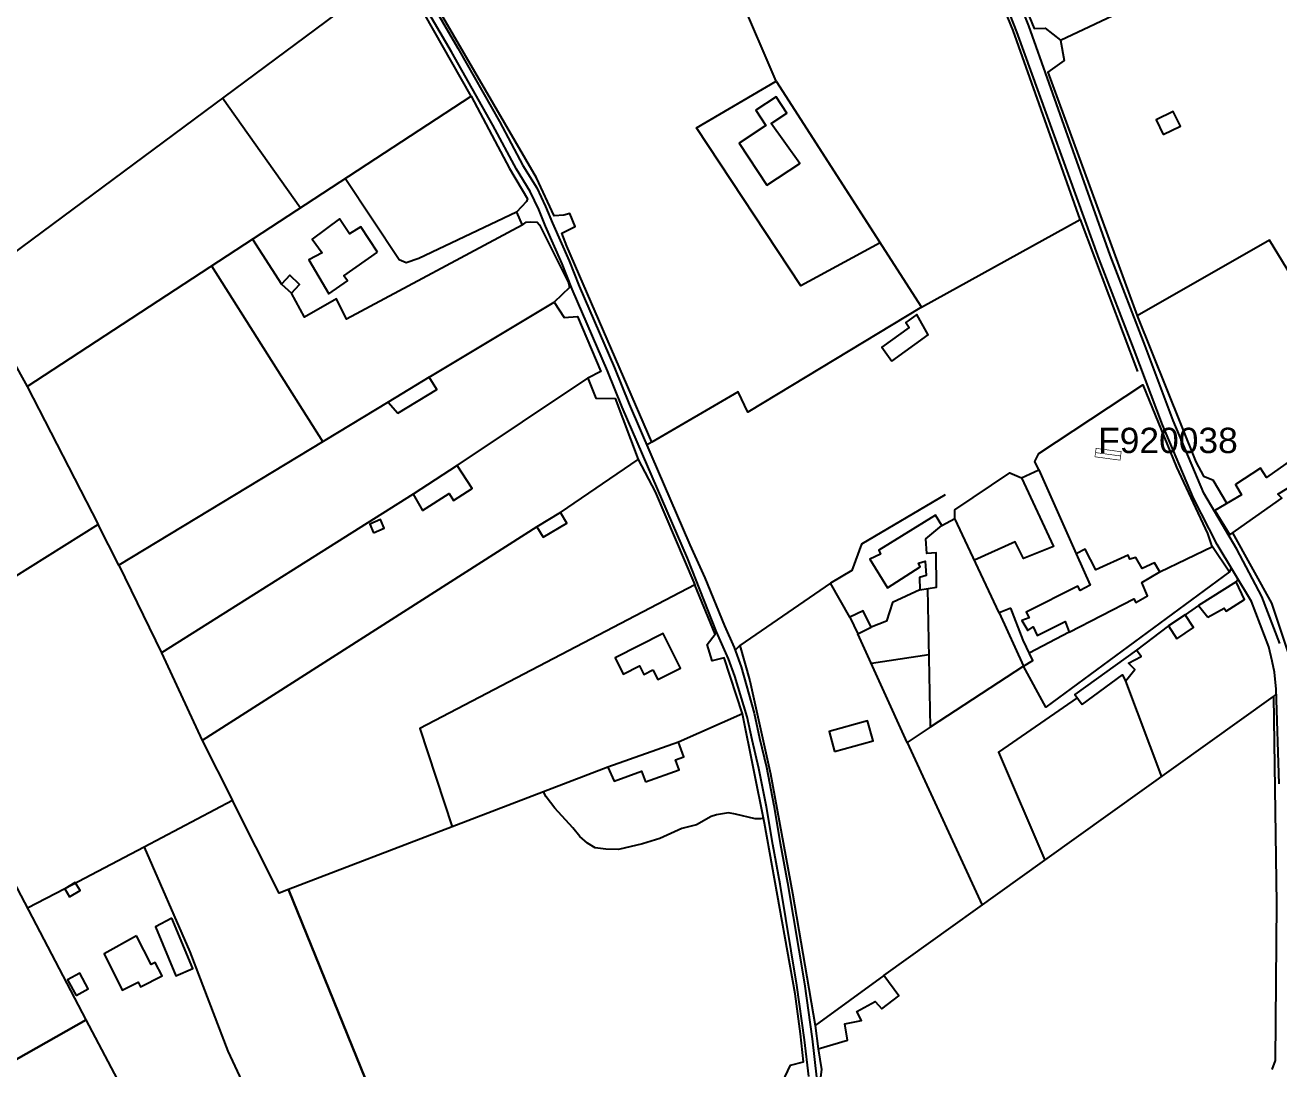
# Model space of a CAD drawing. Header units: millimetres. Extents: x 487814 to 495125, y 4392873 to 4398925.
# Drawn here: x 490867.5 to 491263.4, y 4395608.8 to 4395938.4 of the extents above; entities that cross this region are included whole.
import ezdxf
from ezdxf.enums import TextEntityAlignment as Align

# ---------------------------------------------------------------- set-up
doc = ezdxf.new("R2010")
doc.units = ezdxf.units.MM
for name, color, linetype in [('Cartografia_Base', 8, 'Continuous'), ('Portafusible_posicion', 100, 'Continuous'), ('Portafusible_rotulo', 100, 'Continuous')]:
    doc.layers.add(name, color=color, linetype=linetype)
doc.styles.get("Standard").update_dxf_attribs({"font": 'arial.ttf'})

# ---------------------------------------------------------------- blocks, each defined once
blk = doc.blocks.new('PORTAFUSIBLES')
at = {"color": 40, "flags": 128}
for points in [[(-1.001, -0.332, 0.05, 0.05, 0), (-1.001, 0.34, 0.05, 0.05, 0), (0.999, 0.34, 0.05, 0.05, 0), (0.999, -0.332, 0.05, 0.05, 0), (-1.001, -0.332, 0.05, 0.05, 0)], [(-0.997, 0.004, 0.05, 0.05, 0), (0.999, 0.004, 0.05, 0.05, 0)]]:
    blk.add_lwpolyline(points, format="xyseb", dxfattribs=at)

msp = doc.modelspace()

# ---------------------------------------------------------------- linework, layer by layer
at = {"layer": 'Cartografia_Base'}
for p, q in [((491104.66, 4395920.68, 122.28), (491089.63, 4395955.74, 123.83)), ((490929.78, 4395915.43, 120.52), (490954.39, 4395880.69, 120.03)), ((491200.62, 4395877, 121.86), (491218.74, 4395828.97, 121.94)), ((490939.29, 4395870.82, 120.01), (490948.44, 4395856.58, 119.66)), ((490926.28, 4395862.31, 119.62), (490961.5, 4395806.82, 118.48)), ((490995.07, 4395827.19, 120.42), (491034.52, 4395850.9, 120.34)), ((491003.95, 4395799.28, 118.86), (491045.21, 4395826.86, 119.81)), ((490868.08, 4395824.23, 120.34), (490890.54, 4395780.63, 119.5)), ((491065.35, 4395806.66, 119.2), (491063.75, 4395805.75, 119.18)), ((491036.54, 4395784.49, 119.13), (491061.09, 4395801.2, 119.55)), ((491187.64, 4395797.9, 120.42), (491199.42, 4395771.4, 120.38)), ((491156.93, 4395780.35, 121.49), (491161.11, 4395782.56, 120.99)), ((491175.07, 4395752.74, 121.45), (491161.11, 4395782.56, 120.99)), ((490890.54, 4395780.63, 119.5), (490826.63, 4395740.66, 120.61)), ((491029.03, 4395779.97, 117.8), (490923.34, 4395712.51, 119.13)), ((491225.83, 4395765.72, 121.14), (491242.49, 4395773.73, 120.76)), ((490897.11, 4395767.89, 119.7), (490910.5, 4395740.13, 119.17)), ((491248.34, 4395766.99, 119.77), (491247.8, 4395765.72, 119.7)), ((491127.94, 4395751.45, 120.65), (491121.8, 4395762.18, 120.23)), ((491250.54, 4395763.36, 120.28), (491249.88, 4395762.6, 119.77)), ((491152.45, 4395760.42, 121.03), (491153.28, 4395716.65, 120.16)), ((491238.01, 4395755.14, 121.68), (491233.77, 4395752.14, 121.68)), ((491197.22, 4395746.73, 121.45), (491184.6, 4395740.03, 121.45)), ((491228.53, 4395748.64, 121.6), (491218.46, 4395740.99, 123.5)), ((491093.21, 4395742.46, 118.4), (491091.71, 4395741.03, 118.39)), ((491152.85, 4395739.48, 118.91), (491134.75, 4395736.76, 118.87)), ((491215, 4395731.25, 119.77), (491226.33, 4395701.01, 119.77)), ((491262.62, 4395727.21, 119.98), (491261.71, 4395726.32, 119.97)), ((491094.02, 4395720.89, 119.09), (491073.82, 4395711.99, 119.43)), ((490923.34, 4395712.51, 119.13), (490932.93, 4395693.52, 118.64)), ((491146.01, 4395711.89, 119.39), (491169.72, 4395660.53, 119.09)), ((491051.54, 4395704.1, 118.44), (491002.31, 4395685.22, 118.2)), ((491138.62, 4395638.29, 119.62), (491189.48, 4395674.66, 119.09))]:
    msp.add_line(p, q, dxfattribs=at)
for points in [[(491104.66, 4395920.68, 122.28), (491150.57, 4395849.29, 121.63), (491200.62, 4395877, 121.86), (491179.46, 4395936.69, 122.85), (491162.68, 4395977.93, 123.3), (491158.03, 4395994.12, 123.75), (491089.63, 4395955.74, 123.83)], [(491194.46, 4395933.66, 122.27), (491216.39, 4395943.9, 121.71), (491196.33, 4395991.65, 121.94), (491169.96, 4395976.7, 122.58), (491186.09, 4395937.25, 123.04), (491189.63, 4395937.44, 122.81), (491194.46, 4395933.66, 122.27)], [(491263.68, 4395743.12, 119.89), (491258.07, 4395757.93, 120.14), (491250.18, 4395772.85, 120.18), (491239.74, 4395790.59, 120.29), (491230, 4395813.57, 120.46), (491221.16, 4395837.14, 120.5), (491210.11, 4395865.76, 121.11), (491184.43, 4395938.09, 120.99), (491170.24, 4395973.51, 121.36)], [(491150.57, 4395849.29, 121.03), (491095.67, 4395816.15, 119.85), (491092.63, 4395822.56, 119.74), (491065.35, 4395806.66, 119.58), (491038.53, 4395868.55, 120.91), (491036.96, 4395872.68, 121.41), (491041.2, 4395874.81, 121.41), (491039.44, 4395878.93, 121.41), (491037.6, 4395878.32, 121.41), (491034.59, 4395878.12, 121.41), (491029, 4395890.19, 121.41), (490999.42, 4395941, 122.73), (490986.33, 4395964.69, 124.9)], [(490868.08, 4395824.23, 120.34), (491008.31, 4395915.96, 121.79), (490990.42, 4395947.5, 122.73), (490989.81, 4395947.77, 122.73), (490988.6, 4395947.69, 122.58), (490985.27, 4395946.37, 122.81), (490983.16, 4395951.48, 122.89), (490985, 4395952.86, 123.3), (490985.49, 4395953.83, 123.72), (490985.3, 4395955.07, 123.76), (490984.87, 4395956.26, 122.74), (490850.22, 4395856.32, 119.74), (490868.08, 4395824.23, 120.34)], [(491114.98, 4395606.33, 118.06), (491113.64, 4395618, 118.02), (491111.23, 4395635.24, 118), (491105.91, 4395667.09, 118.3), (491103.55, 4395679.59, 118.25), (491101.55, 4395691.51, 118.59), (491099.22, 4395703.59, 118.64), (491097.04, 4395712.69, 118.64), (491095.5, 4395720, 118.64), (491091.56, 4395732.76, 118.66), (491089.55, 4395738.3, 118.68), (491085.84, 4395746.83, 118.59), (491076.66, 4395770.07, 118.93), (491055.98, 4395817.74, 119.4), (491051.37, 4395829.23, 119.46), (491040.18, 4395855.03, 119.91), (491037.07, 4395863.03, 119.91), (491031.81, 4395874.85, 120.26), (491029.65, 4395880.11, 120.29), (491026.97, 4395885.82, 120.09), (491022.63, 4395892.84, 120.29), (491015.13, 4395906.77, 121.28), (491002.09, 4395929.89, 121.33), (490986.75, 4395956.2, 122.64)], [(490988.82, 4395957.42, 122.64), (491004.17, 4395931.09, 121.33), (491017.23, 4395907.9, 121.28), (491024.7, 4395894.04, 120.29), (491029.07, 4395886.96, 120.09), (491031.84, 4395881.07, 120.29), (491034.01, 4395875.78, 120.26), (491039.28, 4395863.95, 119.91), (491042.4, 4395855.93, 119.91), (491053.58, 4395830.14, 119.46), (491058.18, 4395818.66, 119.4), (491065.02, 4395802.75, 119.08), (491077.39, 4395774.27, 119.06), (491082.08, 4395763.85, 118.66), (491088.29, 4395748.66, 118.44), (491091.43, 4395741.81, 118.38), (491093.6, 4395735.76, 118.46), (491097.72, 4395721.06, 118.64), (491099.37, 4395713.21, 118.64), (491101.56, 4395704.09, 118.64), (491103.9, 4395691.94, 118.59), (491105.9, 4395680.03, 118.25), (491108.26, 4395667.53, 118.3), (491113.59, 4395635.59, 118), (491116.01, 4395618.32, 118.02), (491117.4, 4395606.22, 118.06)], [(491263.45, 4395698.8, 119.89), (491262.58, 4395728.65, 119.98), (491262.01, 4395734.1, 119.98), (491261.34, 4395737.57, 119.98), (491260.2, 4395742.01, 119.98), (491254.77, 4395756.36, 120.22), (491243.9, 4395774.37, 120.36), (491236.48, 4395788.95, 120.38), (491226.62, 4395812.19, 120.55), (491217.76, 4395835.82, 120.59), (491206.7, 4395864.48, 121.2), (491180.67, 4395936.22, 120.9), (491172.98, 4395955.95, 120.89)], [(491194.46, 4395933.66, 122.27), (491195.59, 4395927.16, 122.27), (491190.44, 4395923.49, 122.27), (491218.69, 4395846.54, 121.28)], [(491104.66, 4395920.68, 122.28), (491137.51, 4395869.63, 121.41), (491112.39, 4395856.09, 121.37), (491079.54, 4395905.98, 121.67), (491104.66, 4395920.68, 122.28)], [(491008.31, 4395915.96, 121.11), (491020.47, 4395893.09, 121.45), (491026.08, 4395883.46, 120.8), (491025.8, 4395882.72, 120.8), (491022.68, 4395879.33, 120.8), (491024.42, 4395875.25, 120.8), (491025.73, 4395876.11, 120.76), (491026.96, 4395876.25, 120.76), (491029.19, 4395876.13, 120.76), (491029.9, 4395875.31, 120.76), (491039.07, 4395857, 120.65), (491039.4, 4395855.53, 120.46), (491034.52, 4395850.9, 120.34)], [(491101.73, 4395887.87, 120.43), (491112.12, 4395894.72, 120.56), (491103.04, 4395907.25, 120.65), (491108.07, 4395910.57, 120.71), (491104.67, 4395915.74, 120.75), (491098.21, 4395911.48, 120.67), (491101.38, 4395906.68, 120.64), (491092.98, 4395901.14, 120.53), (491101.73, 4395887.87, 120.43)], [(491226.88, 4395903.82, 123.91), (491232.3, 4395906.46, 123.91), (491230.06, 4395911.05, 123.91), (491224.64, 4395908.41, 123.91), (491226.88, 4395903.82, 123.91)], [(491022.68, 4395879.33, 120.07), (490991.78, 4395864.64, 119.56), (490987.85, 4395863.33, 119.54), (490985.61, 4395864.26, 119.56), (490968.51, 4395889.93, 120.12)], [(490978.78, 4395866.67, 119.62), (490973.49, 4395874.69, 119.81), (490969.93, 4395872.45, 119.76), (490966.7, 4395877.19, 119.88), (490958.15, 4395870.73, 119.82), (490961.26, 4395866.45, 119.71), (490957.07, 4395864.2, 119.72), (490963.33, 4395853.48, 119.45), (490969.27, 4395857.65, 119.46), (490968.17, 4395859.23, 119.5), (490978.78, 4395866.67, 119.62)], [(491024.42, 4395875.25, 120.14), (490968.96, 4395845.56, 119.24), (490965.79, 4395851.92, 119.39), (490955.69, 4395846.12, 119.39), (490951.55, 4395853.68, 119.57)], [(491292.18, 4395818.47, 120.08), (491260.41, 4395870.51, 120.55), (491218.69, 4395846.54, 121.5), (491237.2, 4395800.46, 121.09), (491239.64, 4395795.92, 121.09), (491242.58, 4395794.79, 121.09), (491246.93, 4395787.31, 121.31)], [(490951.55, 4395853.68, 122.15), (490954.17, 4395856.49, 122.15), (490951.06, 4395859.39, 122.15), (490948.44, 4395856.58, 122.15), (490951.55, 4395853.68, 122.15)], [(491034.52, 4395850.9, 120.34), (491037.73, 4395846.04, 119.85), (491041.86, 4395846.35, 119.7), (491049.31, 4395828.96, 119.93), (491045.21, 4395826.86, 119.81)], [(491141.19, 4395832.26, 120.08), (491152.7, 4395840.6, 120.25), (491149.04, 4395846.94, 120.28), (491145.58, 4395844.44, 120.22), (491146.68, 4395842.93, 120.21), (491138.01, 4395836.64, 120.11), (491141.19, 4395832.26, 120.08)], [(490985.16, 4395815.82, 118.51), (490997.44, 4395823.3, 118.7), (490995.07, 4395827.19, 118.76), (490982.11, 4395819.29, 118.6), (490985.16, 4395815.82, 118.51)], [(491045.21, 4395826.86, 119.81), (491047.71, 4395820.55, 119.28), (491053.77, 4395820.49, 119.58), (491061.09, 4395801.2, 119.55)], [(491161.11, 4395782.56, 120.99), (491161.09, 4395785.31, 120.76), (491178.47, 4395797.03, 120.65), (491182.17, 4395795.42, 120.65), (491187.64, 4395797.9, 120.65), (491186.38, 4395800.54, 120.65), (491187.61, 4395803.12, 120.65), (491220.43, 4395824.81, 121.79), (491231.04, 4395798.81, 120.8), (491240.84, 4395777.82, 120.84), (491242.07, 4395774.39, 120.84), (491242.49, 4395773.73, 120.76)], [(490982.11, 4395819.29, 120.38), (490897.11, 4395767.89, 119.2), (490890.54, 4395780.63, 119.5)], [(491247.92, 4395777.42, 120.17), (491264.37, 4395789.01, 119.7), (491263.12, 4395790.29, 119.71), (491268.5, 4395793.57, 119.61), (491266.47, 4395796.26, 119.62), (491286.74, 4395809.6, 119.37), (491284.21, 4395813, 119.42), (491259.5, 4395795.54, 119.72), (491257.62, 4395798.47, 119.74), (491249.69, 4395793.35, 119.88), (491251.56, 4395790.07, 119.88), (491243.21, 4395785.09, 120.23), (491247.92, 4395777.42, 120.17)], [(491061.09, 4395801.2, 119.55), (491066.47, 4395791.04, 118.29), (491078.94, 4395761.63, 118.88)], [(490992.94, 4395785.08, 118.15), (491001.34, 4395790.51, 118.09), (491002.77, 4395788.31, 118.06), (491008.6, 4395792.09, 118.21), (491003.95, 4395799.28, 118.29), (490990.04, 4395790.28, 118.24), (490992.94, 4395785.08, 118.15)], [(491182.17, 4395795.42, 119.96), (491192.27, 4395773.7, 119.92), (491182.73, 4395769.96, 119.72), (491180.11, 4395775.19, 119.78), (491167.27, 4395769.4, 119.49)], [(490990.04, 4395790.28, 118.86), (490910.5, 4395740.13, 118.98), (490923.34, 4395712.51, 119.13)], [(491158.07, 4395790.09, 120.65), (491131.58, 4395774.43, 120.65), (491128.55, 4395766.13, 120.65), (491121.8, 4395762.18, 120.23)], [(490977.48, 4395778.09, 119.82), (490980.86, 4395779.54, 119.82), (490979.71, 4395782.22, 119.82), (490976.33, 4395780.78, 119.82), (490977.48, 4395778.09, 119.82)], [(491031.04, 4395776.63, 120.62), (491038.55, 4395781.15, 120.62), (491036.54, 4395784.49, 120.62), (491029.03, 4395779.97, 120.62), (491031.04, 4395776.63, 120.62)], [(491150.06, 4395760.06, 119.06), (491155.32, 4395760.87, 119.16), (491155.21, 4395771.77, 119.36), (491152.19, 4395771.56, 119.32), (491151.95, 4395776.17, 119.42), (491156.93, 4395780.35, 119.56), (491154.93, 4395783.66, 119.61), (491137.11, 4395772.54, 119.27), (491137.58, 4395771.36, 119.25), (491134.25, 4395769.71, 119.19), (491139.83, 4395760.71, 119), (491150.15, 4395767.32, 119.21), (491149.65, 4395768.52, 119.23), (491151.69, 4395769.15, 119.26), (491152.06, 4395764.53, 119.18), (491149.87, 4395763.99, 119.14), (491150.06, 4395760.06, 119.06)], [(491248.79, 4395778.04, 121.69), (491261.12, 4395755.84, 120.97), (491266.51, 4395739.4, 120.97), (491267.26, 4395735.51, 120.97), (491268.2, 4395724.25, 120.97), (491268.41, 4395696.99, 120.89)], [(491242.49, 4395773.73, 120.76), (491247.8, 4395765.72, 121.11), (491189.78, 4395723.03, 120.65), (491182.71, 4395735.93, 120.65), (491153.28, 4395716.65, 120.16)], [(491225.83, 4395765.72, 120.12), (491224.17, 4395768.61, 120.14), (491220.19, 4395766.75, 120.1), (491218.28, 4395770.25, 120.13), (491216.34, 4395769.69, 120.11), (491215.81, 4395771.02, 120.12), (491205.64, 4395766.38, 120.02), (491202.2, 4395772.84, 120.03), (491199.42, 4395771.4, 120), (491203.84, 4395761.48, 119.95), (491200.64, 4395759.86, 119.88), (491199.95, 4395761.24, 119.89), (491183.56, 4395753.01, 119.5), (491184.57, 4395751.2, 119.49), (491182.19, 4395750.34, 119.44), (491184.08, 4395747.22, 119.43), (491185.82, 4395748.32, 119.47), (491187.08, 4395745.68, 119.46), (491195.9, 4395750.02, 119.66), (491197.22, 4395746.73, 119.64), (491217.63, 4395757.17, 120.01), (491218.25, 4395756.03, 120), (491221.94, 4395758.16, 120.03), (491220.1, 4395762.4, 120.06), (491225.83, 4395765.72, 120.12)], [(490979.32, 4395594.91, 118.44), (491046.6, 4395598.16, 116.47), (491105.68, 4395602.11, 118.33), (491105.68, 4395602.64, 118.33), (491109.14, 4395609.98, 118.33), (491113.28, 4395611.01, 118.33), (491112.33, 4395619.84, 118.33), (491110.65, 4395632.45, 118.79), (491101.01, 4395686.39, 118.79), (491094.02, 4395720.89, 119.09), (491088.19, 4395738.62, 118.44), (491084.43, 4395737.67, 119.24), (491082.91, 4395742.75, 119.51), (491085.44, 4395746.05, 119.01), (491078.94, 4395761.63, 118.88), (490992.12, 4395716.28, 118.02), (491002.31, 4395685.22, 118.2), (490950.61, 4395665.42, 117.96), (490979.32, 4395594.91, 118.44)], [(491121.8, 4395762.18, 120.23), (491093.21, 4395742.46, 119.28), (491096.36, 4395731.36, 119.77), (491102.9, 4395702, 119.17), (491109.86, 4395664.28, 118.98), (491117.02, 4395622.5, 119.09)], [(491240.97, 4395751.41, 120), (491246.11, 4395754.21, 120.06), (491246.74, 4395753.3, 120.05), (491252.57, 4395756.99, 120.2), (491249.88, 4395762.6, 120.26), (491238.01, 4395755.14, 120.06), (491240.97, 4395751.41, 120)], [(491150.06, 4395760.06, 119.06), (491141.38, 4395756.09, 118.95), (491139.51, 4395750.11, 118.95), (491134.62, 4395748.21, 118.92)], [(491130.47, 4395746.2, 121.57), (491134.62, 4395748.21, 121.57), (491132.09, 4395753.44, 121.57), (491127.94, 4395751.45, 121.57), (491130.47, 4395746.2, 121.57)], [(491178.72, 4395754.31, 119.44), (491175.07, 4395752.74, 119.36), (491182.71, 4395735.93, 119.25), (491185.72, 4395737.69, 119.32), (491182.66, 4395744.18, 119.36), (491178.72, 4395754.31, 119.44)], [(491231.2, 4395744.63, 122.55), (491236.44, 4395748.14, 122.55), (491233.77, 4395752.14, 122.55), (491228.53, 4395748.64, 122.55), (491231.2, 4395744.63, 122.55)], [(491065.75, 4395734.83, 118.18), (491067.32, 4395731.73, 118.18), (491074.43, 4395735.33, 118.35), (491068.92, 4395746.22, 118.3), (491053.85, 4395738.58, 117.98), (491056.33, 4395733.41, 117.99), (491061.45, 4395736, 118.11), (491062.81, 4395733.33, 118.11), (491065.75, 4395734.83, 118.18)], [(491153.28, 4395716.65, 120.16), (491146.01, 4395711.89, 120.04), (491130.47, 4395746.2, 120.65)], [(490779.32, 4395563.47, 121.64), (490886.71, 4395624.24, 120.38), (490858.85, 4395677.46, 120.92), (490826.63, 4395740.66, 120.61), (490718.31, 4395673.16, 121.94), (490741.37, 4395629.57, 121.68), (490742.74, 4395628.89, 121.68), (490744.4, 4395628.63, 121.68), (490746.23, 4395629.31, 121.75), (490747.74, 4395624.32, 121.75), (490746.41, 4395622.25, 121.75), (490746.32, 4395620.7, 121.75), (490746.79, 4395619.05, 121.75), (490775.14, 4395571.79, 121.68), (490776.13, 4395571.54, 121.68), (490777.78, 4395571.8, 121.68), (490779.49, 4395568.79, 121.68), (490778.72, 4395568.29, 121.68), (490778.32, 4395564.76, 121.68), (490779.32, 4395563.47, 121.64)], [(491201.26, 4395723.81, 119.37), (491214.04, 4395733.16, 119.59), (491215, 4395731.25, 119.57), (491217.89, 4395734.9, 119.65), (491215.9, 4395736.93, 119.67), (491219.88, 4395739, 119.73), (491218.46, 4395740.99, 119.75), (491199.02, 4395727.04, 119.39), (491201.26, 4395723.81, 119.37)], [(491199.75, 4395725.97, 120.69), (491174.87, 4395708.82, 120.12), (491189.48, 4395674.66, 119.09)], [(491189.48, 4395674.66, 119.09), (491261.71, 4395726.32, 120.57), (491262.61, 4395660.98, 120.12), (491262.2, 4395611.45, 120.12), (491261.17, 4395608.58, 120.12)], [(491123.11, 4395709.04, 118.7), (491135.27, 4395712.39, 118.73), (491133.53, 4395718.71, 118.76), (491121.37, 4395715.37, 118.73), (491123.11, 4395709.04, 118.7)], [(491063.36, 4395699.41, 117.66), (491073.99, 4395703.18, 117.96), (491072.85, 4395706.39, 117.99), (491075.47, 4395707.33, 118.06), (491073.82, 4395711.99, 118.1), (491051.54, 4395704.1, 117.47), (491053.51, 4395699.67, 117.44), (491062.17, 4395702.75, 117.69), (491063.36, 4395699.41, 117.66)], [(491100.71, 4395687.9, 118.46), (491099.69, 4395687.74, 118.43), (491098.01, 4395687.74, 118.4), (491091.84, 4395689.23, 118.3), (491089.59, 4395689.61, 118.24), (491085.85, 4395689.04, 118.13), (491084.17, 4395688.48, 118.08), (491079.49, 4395685.87, 117.93), (491074.82, 4395684.74, 117.78), (491067.9, 4395681.57, 117.56), (491062.48, 4395679.88, 117.4), (491054.81, 4395678.01, 117.17), (491050.88, 4395678.2, 117.06), (491047.52, 4395678.57, 116.96), (491045.08, 4395680.07, 116.92), (491042.65, 4395682.13, 116.9), (491040.41, 4395684.93, 116.9), (491034.8, 4395691.1, 116.88), (491031.99, 4395694.66, 116.87), (491031.14, 4395696.28, 116.88)], [(490940.23, 4395595.65, 119.85), (490941.08, 4395592.51, 119.81), (490941.51, 4395591.75, 119.96), (490944.16, 4395590.86, 120.34), (490966.76, 4395594.42, 119.2), (490966.2, 4395596.33, 119.2), (490970.53, 4395597.13, 118.9), (490971.42, 4395593.78, 118.79), (490979.32, 4395594.91, 118.44), (490950.61, 4395665.42, 117.96), (490947.71, 4395664.31, 117.95), (490932.93, 4395693.52, 118.64), (490905.06, 4395678.83, 119.66), (490919.5, 4395645.7, 119.55), (490931.49, 4395614.35, 119.55), (490940.23, 4395595.65, 119.85)], [(490905.06, 4395678.83, 119.66), (490880, 4395665.61, 120.38), (490868.21, 4395659.57, 120.38)], [(490881.5, 4395663.09, 121.04), (490884.82, 4395665.09, 121.04), (490883.32, 4395667.61, 121.04), (490880, 4395665.61, 121.04), (490881.5, 4395663.09, 121.04)], [(490913.83, 4395656.41, 118.72), (490908.62, 4395653.67, 118.78), (490915.06, 4395638.2, 118.48), (490920.47, 4395640.45, 118.39), (490913.83, 4395656.41, 118.72)], [(490902.66, 4395650.83, 118.85), (490892.39, 4395645.07, 118.95), (490898.14, 4395633.6, 118.78), (490903.18, 4395636.13, 118.68), (490903.88, 4395634.72, 118.69), (490910.7, 4395638.14, 118.55), (490908.57, 4395642.38, 118.63), (490907.23, 4395641.71, 118.64), (490902.66, 4395650.83, 118.85)], [(490883.55, 4395631.94, 122.26), (490887.42, 4395634.07, 122.26), (490884.7, 4395639.02, 122.26), (490880.83, 4395636.89, 122.26), (490883.55, 4395631.94, 122.26)], [(491117.92, 4395615.14, 118.03), (491127.13, 4395617.89, 118.04), (491126.32, 4395623.04, 118.04), (491131.64, 4395624.04, 118.07), (491130.09, 4395626.9, 118.08), (491135.9, 4395630.05, 118.12), (491137.97, 4395627.74, 118.12), (491143.38, 4395631.87, 118.17), (491138.62, 4395638.29, 118.17), (491117.02, 4395622.5, 118.01), (491117.92, 4395615.14, 118.03)], [(490842.63, 4395410.15, 118.18), (490948.57, 4395469.75, 119.32), (490946.76, 4395481.56, 118.75), (490939.45, 4395523.32, 119.89), (490931.24, 4395543.32, 119.51), (490907.65, 4395584.63, 120.04), (490886.71, 4395624.24, 120.38), (490779.32, 4395563.47, 121.64), (490779.63, 4395563.09, 121.64), (490793.17, 4395534.74, 121.07), (490796.81, 4395535.22, 121.11), (490802.06, 4395531.34, 120.69), (490797, 4395528.64, 120.69), (490798.29, 4395523.58, 120.69), (490820.5, 4395467.77, 119.55), (490842.63, 4395410.15, 118.18)], [(491117.92, 4395615.14, 118.98), (491118.97, 4395608.62, 118.98), (491118.12, 4395602.19, 118.98), (491115.91, 4395595.33, 118.94), (491089.07, 4395553.74, 118.79), (491118.65, 4395490.52, 118.37)]]:
    msp.add_polyline3d(points, dxfattribs=at)

# ---------------------------------------------------------------- block references
at = {"layer": 'Portafusible_posicion', "xscale": 4.00000000001303, "yscale": 4, "zscale": 4, "rotation": 172.3141024203535}
msp.add_blockref('PORTAFUSIBLES', (491209.47, 4395802.87), dxfattribs=at)

# ---------------------------------------------------------------- texts
at = {"layer": 'Portafusible_rotulo'}
msp.add_text('F920038', height=8, dxfattribs=at).set_placement((491206.32, 4395800.83), align=Align.BOTTOM_LEFT)

doc.saveas('drawing.dxf')
